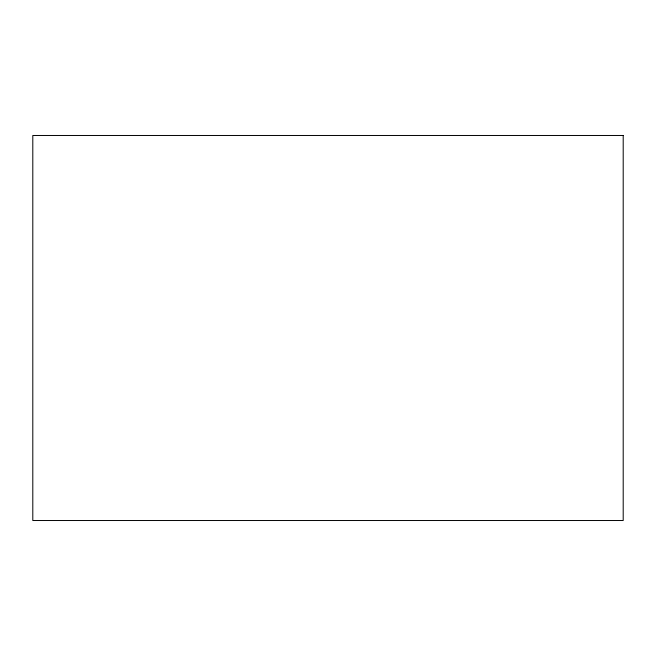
<?xml version="1.0" encoding="UTF-8"?>
<svg xmlns="http://www.w3.org/2000/svg" width="656" height="656" viewBox="0 0 656 656"><rect width="100%" height="100%" fill="white"/><g stroke="black" fill="none" stroke-linecap="round" stroke-linejoin="round"><path stroke-width="0.98" d="M623.2 135.48L32.8 135.48L32.8 520.52L623.2 520.52L623.2 135.48"/></g></svg>
